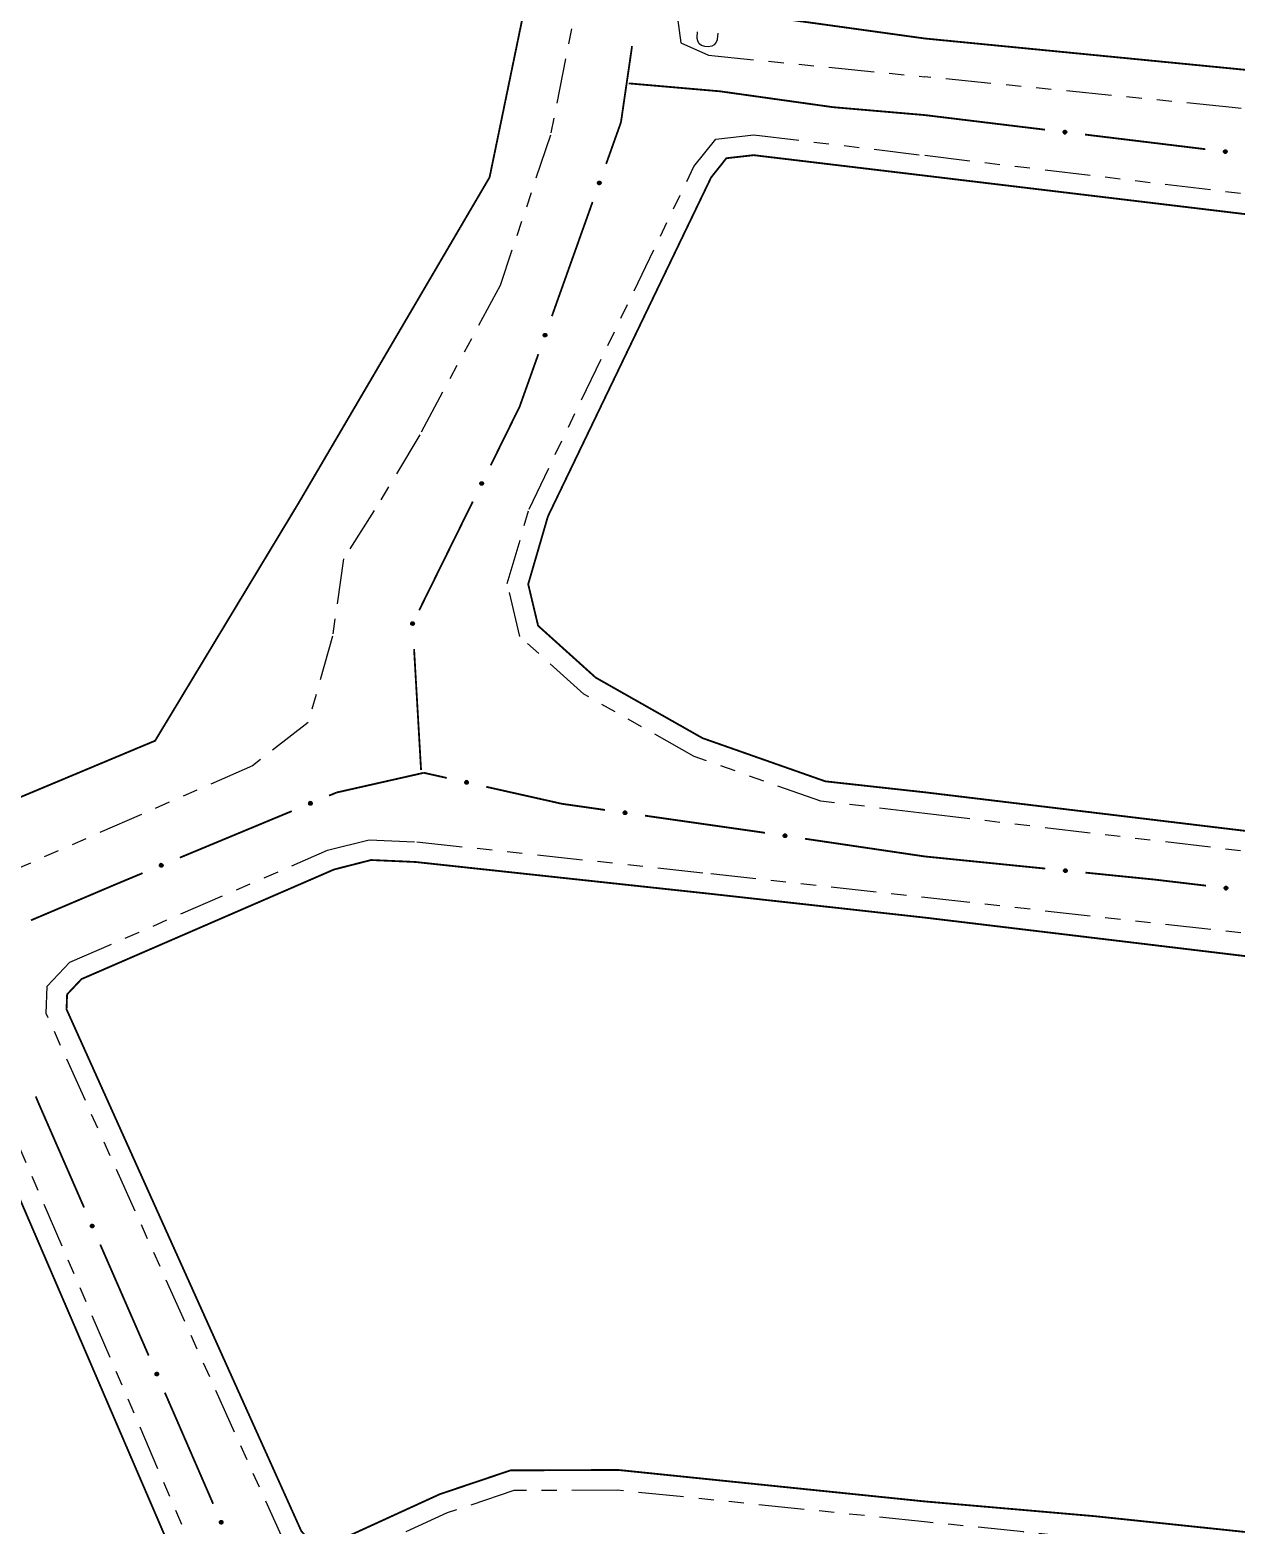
# Model space of a CAD drawing. Extents: x 212200 to 214553, y 4880545 to 4882659.
# Drawn here: x 212664.5 to 212784, y 4881728.4 to 4881876.5 of the extents above; entities that cross this region are included whole.
import ezdxf

# ---------------------------------------------------------------- set-up
doc = ezdxf.new("R2010")
doc.units = 0
doc.header["$LTSCALE"] = 1.5
doc.header["$MEASUREMENT"] = 0
doc.linetypes.add('TRACO_12', pattern=[2.5, 2, -0.5])
doc.linetypes.add('TRACO_25', pattern=[8, 3, -1, 1, -1, 1, -1])
for name, color, linetype in [('RU-QUADRA', 210, 'CONTINUOUS'), ('SV-EIXO-RUA-N-PAV', 6, 'CONTINUOUS'), ('SV-PONTE-BUEIRO', 251, 'CONTINUOUS'), ('SV-RUA-NAO-PAV', 7, 'CONTINUOUS')]:
    doc.layers.add(name, color=color, linetype=linetype)

# ---------------------------------------------------------------- blocks, each defined once
blk = doc.blocks.new('COD120', base_point=(212717.708542, 4881877.64132))
at = {"layer": 'SV-PONTE-BUEIRO'}
blk.add_lwpolyline([(212716.708542, 4881876.24132), (212716.708542, 4881876.824653), (212716.708542, 4881876.912153), (212716.791876, 4881877.145486), (212716.958542, 4881877.407986), (212717.208542, 4881877.55382), (212717.541876, 4881877.64132), (212717.875209, 4881877.64132), (212718.208542, 4881877.55382), (212718.458542, 4881877.407986), (212718.625209, 4881877.145486), (212718.708542, 4881876.912153), (212718.708542, 4881876.824653), (212718.708542, 4881876.24132)], dxfattribs=at)

msp = doc.modelspace()

# ---------------------------------------------------------------- linework, layer by layer
at = {"layer": 'RU-QUADRA', "linetype": 'TRACO_12', "const_width": 0.18, "flags": 128}
for points in [[(212753.140851, 4881976.210021), (212749.184431, 4881957.97202), (212745.128297, 4881938.451875), (212737.523046, 4881904.98877), (212733.466912, 4881885.468625), (212731.692353, 4881878.623899), (212740.565146, 4881877.356357), (212753.148419, 4881875.611093), (212812.19, 4881869.84), (212841.26, 4881867), (212865.04, 4881865.6), (212903, 4881863.36), (212935.89, 4881866.96), (212932.54, 4881887.06), (212928.7, 4881910.23), (212926.11, 4881925.9), (212916.86, 4881977.66), (212910.22, 4882014.85), (212871.92, 4882009.83), (212871.92, 4882013.71), (212851.72, 4882013.2), (212813.6, 4882012.23), (212763.38, 4882011.97), (212761.423743, 4882008.64417)], [(212489.164757, 4881986.135193), (212488.948578, 4881959.321952), (212489.167826, 4881927.808187), (212488.891121, 4881882.507408), (212432.397403, 4881793.455384), (212417.882575, 4881763.02328), (212416.805336, 4881738.65747), (212433.900467, 4881700.932708), (212505.018292, 4881730.37495), (212566.987452, 4881758.776146), (212621.178855, 4881783.091815), (212637.742347, 4881789.662463), (212676.918309, 4881806.061625), (212691.15408, 4881829.640669), (212710.048323, 4881861.859366), (212715.983597, 4881890.598269), (212724.564962, 4881935.044364), (212740.185858, 4882008.603401), (212619.712691, 4882003.6638), (212609.333983, 4882003.4891), (212554.743794, 4882001.734165), (212534.330392, 4882001.149715), (212529.23816, 4882000.391092)], [(212753.148325, 4881862.0283), (212736.20854, 4881864.055708), (212733.505298, 4881863.753761), (212731.992308, 4881861.849954), (212715.827222, 4881828.282213), (212713.872858, 4881821.570142), (212714.856156, 4881817.450855), (212720.561749, 4881812.313806), (212731.147564, 4881806.319195), (212743.311594, 4881802.041575), (212753.15837, 4881800.958259), (212793.59, 4881796.09), (212882, 4881786.23), (212885.27, 4881786.69), (212886.81, 4881787.93), (212887.46, 4881792.26), (212886.99, 4881797.69), (212883.77, 4881806.1), (212880.28, 4881815.21), (212878.95, 4881827.87), (212878.03, 4881839.27), (212876.97, 4881845.4), (212875.15, 4881848.23), (212787.62, 4881857.89)], [(212753.14, 4881730.73), (212722.796981, 4881733.844496), (212712.116992, 4881733.802882), (212705.121891, 4881731.44633), (212694.047904, 4881726.379435), (212692.789685, 4881726.277028), (212691.410657, 4881727.771747), (212668.148777, 4881779.456839), (212668.203514, 4881780.946535), (212669.634256, 4881782.460927), (212694.649016, 4881793.313657), (212698.316783, 4881794.250694), (212702.697204, 4881794.0566), (212731.73068, 4881790.923658), (212753.148274, 4881788.549413), (212814.98, 4881781.12), (212849.36, 4881777.92), (212848.65, 4881770.18), (212915.5, 4881761.34), (212915.5, 4881744.4), (212918.13, 4881718.89), (212918.64, 4881713.93), (212851.68, 4881720.7), (212769.95, 4881729.27)], [(212620.990312, 4881695.957654), (212625.324311, 4881697.790518), (212678.896658, 4881720.046469), (212679.972026, 4881721.194836), (212679.956095, 4881722.520858), (212657.461767, 4881774.757749), (212656.317747, 4881776.445866), (212654.906221, 4881776.397201), (212637.313653, 4881768.669376), (212622.081252, 4881762.098899), (212589.592756, 4881748.79428), (212574.060263, 4881741.801634), (212557.996863, 4881735.200371), (212542.827281, 4881728.144239), (212522.567166, 4881720.069064), (212510.879114, 4881714.272446), (212490.158153, 4881705.510857), (212490.195579, 4881705.885894), (212496.28622, 4881690.800515), (212512.540057, 4881649.843124), (212511.972811, 4881649.93192), (212555.262959, 4881668.080144)]]:
    msp.add_lwpolyline(points, close=True, dxfattribs=at)
at = {"layer": 'SV-EIXO-RUA-N-PAV', "const_width": 0.18}
for points in [[(212723.060393, 4881867.30475), (212724.161486, 4881874.855101)], [(212721.593258, 4881863.188621), (212722.93624, 4881866.956431)], [(212722.93624, 4881866.956431), (212723.060393, 4881867.30475)], [(212753.138023, 4881868.02704), (212765.050363, 4881866.579229)], [(212769.021143, 4881866.096625), (212780.933483, 4881864.648813)], [(212716.221329, 4881848.117377), (212720.250276, 4881859.42081)], [(212713.021461, 4881839.139969), (212714.878347, 4881844.349566)], [(212710.15845, 4881833.338603), (212712.813744, 4881838.719069)], [(212712.813744, 4881838.719069), (212713.021461, 4881839.139969)], [(212703.077664, 4881818.990695), (212708.388253, 4881829.751626)], [(212703.261389, 4881803.167131), (212702.57023, 4881815.14721)], [(212703.540248, 4881802.888272), (212695.081425, 4881800.978214)], [(212703.860484, 4881802.816382), (212703.540248, 4881802.888272)], [(212705.811917, 4881802.378306), (212703.860484, 4881802.816382)], [(212717.204349, 4881799.82082), (212709.714782, 4881801.502152)], [(212694.895612, 4881800.936257), (212694.148086, 4881800.625597)], [(212695.081425, 4881800.978214), (212694.895612, 4881800.936257)], [(212690.454361, 4881799.090542), (212679.373185, 4881794.485378)], [(212717.525124, 4881799.774996), (212717.204349, 4881799.82082)], [(212721.484922, 4881799.20931), (212717.525124, 4881799.774996)], [(212736.724494, 4881797.032228), (212725.44472, 4881798.643625)], [(212737.323689, 4881796.943642), (212736.724494, 4881797.032228)], [(212753.151644, 4881794.603596), (212741.280677, 4881796.358631)], [(212753.151644, 4881794.603596), (212765.091333, 4881793.402004)], [(212675.67946, 4881792.950323), (212673.832597, 4881792.182796)], [(212769.07123, 4881793.001474), (212775.041074, 4881792.400678)], [(212673.423453, 4881792.012762), (212664.625516, 4881788.280304)], [(212673.832597, 4881792.182796), (212673.423453, 4881792.012762)], [(212775.041074, 4881792.400678), (212775.987795, 4881792.305402)], [(212775.987795, 4881792.305402), (212781.001235, 4881791.711476)], [(212665.095672, 4881770.837722), (212665.336536, 4881770.261744)], [(212665.336536, 4881770.261744), (212669.886179, 4881759.835479)], [(212671.485957, 4881756.169321), (212676.28529, 4881745.170849)], [(212677.885068, 4881741.504691), (212678.684957, 4881739.671612)], [(212678.684957, 4881739.671612), (212678.721778, 4881739.58723)], [(212678.721778, 4881739.58723), (212682.666059, 4881730.498236)]]:
    msp.add_lwpolyline(points, dxfattribs=at)
at = {"layer": 'SV-EIXO-RUA-N-PAV', "linetype": 'Continuous', "const_width": 0.18, "flags": 128}
msp.add_lwpolyline([(212723.836762, 4881871.164415), (212732.874336, 4881870.378539), (212744.073068, 4881868.806787), (212753.138023, 4881868.02704)], dxfattribs=at)
at = {"layer": 'SV-EIXO-RUA-N-PAV'}
for points in [[(212766.906403, 4881866.464538), (212766.944475, 4881866.495239), (212766.983474, 4881866.51384), (212767.020467, 4881866.519992), (212767.054573, 4881866.516904), (212767.08911, 4881866.509815), (212767.122354, 4881866.494986), (212767.155605, 4881866.470354), (212767.18667, 4881866.432379), (212767.203099, 4881866.391176), (212767.211071, 4881866.355231), (212767.209899, 4881866.319482), (212767.20245, 4881866.286046), (212767.185905, 4881866.252024), (212767.160614, 4881866.218571), (212767.121672, 4881866.188258), (212767.083313, 4881866.170284), (212767.047376, 4881866.165274), (212767.011443, 4881866.166679), (212766.976271, 4881866.174339), (212766.943722, 4881866.189084), (212766.910086, 4881866.214608), (212766.880676, 4881866.25344), (212766.862313, 4881866.291494), (212766.856799, 4881866.327351), (212766.858979, 4881866.362696), (212766.865668, 4881866.397423), (212766.879183, 4881866.431461), (212766.906403, 4881866.464538)], [(212782.789523, 4881864.534123), (212782.827595, 4881864.564824), (212782.866594, 4881864.583425), (212782.903587, 4881864.589576), (212782.937693, 4881864.586489), (212782.97223, 4881864.5794), (212783.005474, 4881864.564571), (212783.038725, 4881864.539939), (212783.06979, 4881864.501964), (212783.086219, 4881864.460761), (212783.094191, 4881864.424816), (212783.093019, 4881864.389066), (212783.08557, 4881864.355631), (212783.069025, 4881864.321609), (212783.043734, 4881864.288156), (212783.004792, 4881864.257843), (212782.966433, 4881864.239869), (212782.930496, 4881864.234858), (212782.894563, 4881864.236264), (212782.85939, 4881864.243924), (212782.826842, 4881864.258668), (212782.793206, 4881864.284193), (212782.763796, 4881864.323025), (212782.745433, 4881864.361079), (212782.739919, 4881864.396936), (212782.742099, 4881864.432281), (212782.748788, 4881864.467008), (212782.762303, 4881864.501046), (212782.789523, 4881864.534123)], [(212720.769836, 4881861.206334), (212720.748247, 4881861.25022), (212720.738667, 4881861.292352), (212720.740791, 4881861.329792), (212720.751294, 4881861.362388), (212720.765796, 4881861.394524), (212720.787564, 4881861.423699), (212720.818898, 4881861.450728), (212720.862769, 4881861.472693), (212720.906575, 4881861.479671), (212720.943392, 4881861.479553), (212720.978012, 4881861.470557), (212721.008995, 4881861.455947), (212721.038552, 4881861.432332), (212721.065633, 4881861.400311), (212721.086653, 4881861.355662), (212721.095762, 4881861.314292), (212721.092757, 4881861.278132), (212721.083493, 4881861.243386), (212721.068295, 4881861.210754), (212721.046761, 4881861.182239), (212721.014472, 4881861.155031), (212720.970128, 4881861.134868), (212720.928971, 4881861.125312), (212720.892778, 4881861.127808), (212720.858775, 4881861.137699), (212720.826365, 4881861.151852), (212720.796127, 4881861.172514), (212720.769836, 4881861.206334)], [(212715.397908, 4881846.13509), (212715.376319, 4881846.178976), (212715.366738, 4881846.221108), (212715.368862, 4881846.258549), (212715.379366, 4881846.291144), (212715.393867, 4881846.323281), (212715.415636, 4881846.352455), (212715.44697, 4881846.379484), (212715.490841, 4881846.40145), (212715.534647, 4881846.408427), (212715.571464, 4881846.408309), (212715.606083, 4881846.399314), (212715.637066, 4881846.384703), (212715.666624, 4881846.361089), (212715.693705, 4881846.329067), (212715.714724, 4881846.284419), (212715.723833, 4881846.243049), (212715.720828, 4881846.206889), (212715.711564, 4881846.172142), (212715.696366, 4881846.139511), (212715.674833, 4881846.110995), (212715.642543, 4881846.083787), (212715.5982, 4881846.063625), (212715.557042, 4881846.054068), (212715.520849, 4881846.056565), (212715.486846, 4881846.066455), (212715.454437, 4881846.080608), (212715.424199, 4881846.10127), (212715.397908, 4881846.13509)], [(212709.111052, 4881831.464986), (212709.094689, 4881831.511076), (212709.090051, 4881831.554034), (212709.096496, 4881831.590977), (212709.110703, 4881831.622137), (212709.128827, 4881831.652379), (212709.153828, 4881831.678837), (212709.18808, 4881831.702056), (212709.2342, 4881831.718794), (212709.278518, 4881831.720653), (212709.315075, 4881831.716273), (212709.34842, 4881831.703329), (212709.377503, 4881831.68523), (212709.404127, 4881831.658352), (212709.427319, 4881831.623411), (212709.443027, 4881831.576628), (212709.447285, 4881831.534482), (212709.440113, 4881831.498913), (212709.426889, 4881831.465473), (212709.408015, 4881831.43482), (212709.383324, 4881831.40899), (212709.348102, 4881831.385703), (212709.301722, 4881831.370811), (212709.259735, 4881831.366084), (212709.224075, 4881831.372754), (212709.191445, 4881831.386515), (212709.160893, 4881831.404325), (212709.13325, 4881831.428349), (212709.111052, 4881831.464986)], [(212702.262511, 4881817.587681), (212702.246149, 4881817.633771), (212702.241511, 4881817.67673), (212702.247956, 4881817.713672), (212702.262163, 4881817.744832), (212702.280287, 4881817.775074), (212702.305288, 4881817.801532), (212702.33954, 4881817.824751), (212702.38566, 4881817.841489), (212702.429978, 4881817.843348), (212702.466535, 4881817.838968), (212702.49988, 4881817.826024), (212702.528963, 4881817.807925), (212702.555587, 4881817.781047), (212702.578778, 4881817.746106), (212702.594487, 4881817.699323), (212702.598745, 4881817.657177), (212702.591573, 4881817.621608), (212702.578349, 4881817.588168), (212702.559475, 4881817.557516), (212702.534784, 4881817.531685), (212702.499562, 4881817.508398), (212702.453182, 4881817.493506), (212702.411195, 4881817.488779), (212702.375535, 4881817.495449), (212702.342905, 4881817.50921), (212702.312353, 4881817.527021), (212702.28471, 4881817.551044), (212702.262511, 4881817.587681)], [(212707.879429, 4881801.80135), (212707.838485, 4881801.774599), (212707.797826, 4881801.759979), (212707.760404, 4881801.757547), (212707.726775, 4881801.76402), (212707.693117, 4881801.774518), (212707.661518, 4881801.792588), (212707.630889, 4881801.820413), (212707.603765, 4881801.861296), (212707.591527, 4881801.903932), (212707.58718, 4881801.940493), (212707.591911, 4881801.975947), (212707.602656, 4881802.008474), (212707.622512, 4881802.040676), (212707.651012, 4881802.071441), (212707.692783, 4881802.097719), (212707.732743, 4881802.111778), (212707.769, 4881802.11318), (212707.804614, 4881802.108199), (212707.838848, 4881802.09707), (212707.869764, 4881802.079153), (212707.900687, 4881802.050401), (212707.926078, 4881802.00883), (212707.940555, 4881801.969135), (212707.942466, 4881801.932907), (212707.936772, 4881801.897956), (212707.926654, 4881801.864069), (212707.909811, 4881801.831548), (212707.879429, 4881801.80135)], [(212692.476148, 4881799.811557), (212692.458126, 4881799.76609), (212692.433341, 4881799.730698), (212692.404172, 4881799.70713), (212692.372966, 4881799.693024), (212692.339415, 4881799.682189), (212692.303179, 4881799.678727), (212692.26211, 4881799.683794), (212692.216373, 4881799.701552), (212692.181786, 4881799.729326), (212692.15715, 4881799.756686), (212692.140568, 4881799.788379), (212692.130588, 4881799.821148), (212692.128237, 4881799.858907), (212692.133779, 4881799.900477), (212692.152748, 4881799.946035), (212692.177285, 4881799.980565), (212692.206097, 4881800.002621), (212692.238064, 4881800.01909), (212692.27245, 4881800.029741), (212692.30804, 4881800.032934), (212692.349884, 4881800.027279), (212692.394601, 4881800.007961), (212692.42932, 4881799.983881), (212692.451775, 4881799.955387), (212692.46728, 4881799.923549), (212692.478557, 4881799.89003), (212692.483553, 4881799.85375), (212692.476148, 4881799.811557)], [(212723.59149, 4881798.797174), (212723.552783, 4881798.767278), (212723.513402, 4881798.749498), (212723.476289, 4881798.744123), (212723.442255, 4881798.747924), (212723.407874, 4881798.755735), (212723.374948, 4881798.771257), (212723.34222, 4881798.79658), (212723.311958, 4881798.835198), (212723.296396, 4881798.876736), (212723.289179, 4881798.91284), (212723.291099, 4881798.948557), (212723.299247, 4881798.981829), (212723.316502, 4881799.015498), (212723.342488, 4881799.048413), (212723.382056, 4881799.077904), (212723.420783, 4881799.09507), (212723.456817, 4881799.099326), (212723.492713, 4881799.097168), (212723.527717, 4881799.088774), (212723.55995, 4881799.07335), (212723.593044, 4881799.047126), (212723.621634, 4881799.007687), (212723.639195, 4881798.969257), (212723.643957, 4881798.933292), (212723.641037, 4881798.898), (212723.633622, 4881798.863421), (212723.619396, 4881798.829674), (212723.59149, 4881798.797174)], [(212739.428219, 4881796.521226), (212739.389366, 4881796.491519), (212739.3499, 4881796.473932), (212739.312761, 4881796.468738), (212739.278745, 4881796.472705), (212739.244403, 4881796.480684), (212739.211553, 4881796.496367), (212739.17895, 4881796.521849), (212739.148876, 4881796.560614), (212739.133517, 4881796.602228), (212739.126477, 4881796.638366), (212739.128571, 4881796.674074), (212739.136881, 4881796.707306), (212739.1543, 4881796.74089), (212739.180447, 4881796.773678), (212739.220158, 4881796.802975), (212739.258969, 4881796.819952), (212739.295023, 4881796.824032), (212739.330908, 4881796.821699), (212739.365871, 4881796.813134), (212739.398028, 4881796.797553), (212739.430994, 4881796.771168), (212739.45939, 4881796.731589), (212739.476764, 4881796.693074), (212739.48135, 4881796.657086), (212739.478258, 4881796.621809), (212739.470674, 4881796.587267), (212739.456284, 4881796.55359), (212739.428219, 4881796.521226)], [(212677.701246, 4881793.671338), (212677.683225, 4881793.625871), (212677.658439, 4881793.590479), (212677.629271, 4881793.566911), (212677.598065, 4881793.552805), (212677.564514, 4881793.54197), (212677.528278, 4881793.538508), (212677.487208, 4881793.543576), (212677.441472, 4881793.561333), (212677.406885, 4881793.589107), (212677.382249, 4881793.616467), (212677.365666, 4881793.64816), (212677.355687, 4881793.680929), (212677.353336, 4881793.718688), (212677.358877, 4881793.760258), (212677.377846, 4881793.805816), (212677.402384, 4881793.840346), (212677.431195, 4881793.862402), (212677.463163, 4881793.878871), (212677.497548, 4881793.889522), (212677.533138, 4881793.892715), (212677.574982, 4881793.88706), (212677.6197, 4881793.867742), (212677.654419, 4881793.843662), (212677.676874, 4881793.815168), (212677.692379, 4881793.78333), (212677.703656, 4881793.749811), (212677.708651, 4881793.713531), (212677.701246, 4881793.671338)], [(212766.949346, 4881793.325654), (212766.986776, 4881793.357134), (212767.025383, 4881793.376535), (212767.062241, 4881793.38345), (212767.096404, 4881793.381067), (212767.13108, 4881793.374693), (212767.164622, 4881793.360553), (212767.198375, 4881793.336613), (212767.230217, 4881793.299287), (212767.247493, 4881793.258431), (212767.256205, 4881793.222659), (212767.255772, 4881793.186893), (212767.249015, 4881793.153311), (212767.233175, 4881793.118954), (212767.20858, 4881793.084986), (212767.170272, 4881793.053876), (212767.132293, 4881793.035114), (212767.096467, 4881793.029363), (212767.060513, 4881793.030026), (212767.025189, 4881793.036958), (212766.992343, 4881793.051028), (212766.958187, 4881793.075853), (212766.927982, 4881793.114069), (212766.908837, 4881793.151736), (212766.902584, 4881793.187471), (212766.904035, 4881793.222854), (212766.910005, 4881793.257711), (212766.922815, 4881793.292021), (212766.949346, 4881793.325654)], [(212782.857614, 4881791.602406), (212782.895593, 4881791.633222), (212782.934535, 4881791.651941), (212782.971509, 4881791.658205), (212783.005625, 4881791.65522), (212783.040183, 4881791.648236), (212783.073472, 4881791.633508), (212783.106797, 4881791.608977), (212783.137977, 4881791.571096), (212783.154531, 4881791.529943), (212783.162611, 4881791.494023), (212783.161547, 4881791.458269), (212783.1542, 4881791.424811), (212783.137758, 4881791.390739), (212783.112568, 4881791.35721), (212783.073718, 4881791.326779), (212783.035414, 4881791.30869), (212782.999493, 4881791.30357), (212782.963556, 4881791.304867), (212782.92836, 4881791.31242), (212782.895766, 4881791.327066), (212782.862053, 4881791.352489), (212782.832526, 4881791.391231), (212782.814048, 4881791.429229), (212782.808425, 4881791.465069), (212782.810499, 4881791.500421), (212782.817082, 4881791.535168), (212782.830494, 4881791.569247), (212782.857614, 4881791.602406)], [(212670.729497, 4881758.178115), (212670.775274, 4881758.160896), (212670.811096, 4881758.136737), (212670.835174, 4881758.107987), (212670.849826, 4881758.077034), (212670.86125, 4881758.043679), (212670.865348, 4881758.007509), (212670.861004, 4881757.966357), (212670.844053, 4881757.920315), (212670.816892, 4881757.885245), (212670.789969, 4881757.860132), (212670.758573, 4881757.842994), (212670.725984, 4881757.83244), (212670.688272, 4881757.829426), (212670.646612, 4881757.834235), (212670.600727, 4881757.8524), (212670.565771, 4881757.876326), (212670.543212, 4881757.904746), (212670.526183, 4881757.936419), (212670.514929, 4881757.970611), (212670.511111, 4881758.006139), (212670.516029, 4881758.048076), (212670.534557, 4881758.093127), (212670.558023, 4881758.128264), (212670.586118, 4881758.151216), (212670.617678, 4881758.167279), (212670.650993, 4881758.179144), (212670.687181, 4881758.184777), (212670.729497, 4881758.178115)], [(212677.128608, 4881743.513485), (212677.174385, 4881743.496266), (212677.210207, 4881743.472107), (212677.234285, 4881743.443357), (212677.248938, 4881743.412404), (212677.260361, 4881743.379049), (212677.264459, 4881743.342879), (212677.260115, 4881743.301727), (212677.243165, 4881743.255685), (212677.216004, 4881743.220615), (212677.189081, 4881743.195502), (212677.157684, 4881743.178364), (212677.125096, 4881743.16781), (212677.087384, 4881743.164796), (212677.045723, 4881743.169605), (212676.999839, 4881743.18777), (212676.964882, 4881743.211696), (212676.942323, 4881743.240116), (212676.925294, 4881743.271789), (212676.91404, 4881743.305981), (212676.910222, 4881743.341509), (212676.91514, 4881743.383446), (212676.933669, 4881743.428497), (212676.957134, 4881743.463634), (212676.985229, 4881743.486586), (212677.016789, 4881743.502649), (212677.050105, 4881743.514514), (212677.086292, 4881743.520147), (212677.128608, 4881743.513485)], [(212683.506028, 4881728.839173), (212683.551771, 4881728.821862), (212683.587544, 4881728.79763), (212683.611564, 4881728.768832), (212683.626154, 4881728.737849), (212683.63751, 4881728.704471), (212683.641535, 4881728.668293), (212683.637108, 4881728.62715), (212683.620064, 4881728.581143), (212683.592833, 4881728.546128), (212683.565859, 4881728.521069), (212683.534428, 4881728.503995), (212683.501818, 4881728.493506), (212683.4641, 4881728.490568), (212683.422449, 4881728.495462), (212683.376602, 4881728.513719), (212683.341693, 4881728.537716), (212683.319192, 4881728.566181), (212683.302227, 4881728.597888), (212683.291042, 4881728.632103), (212683.287296, 4881728.667639), (212683.292298, 4881728.709566), (212683.310918, 4881728.754579), (212683.334454, 4881728.789669), (212683.362596, 4881728.812564), (212683.394188, 4881728.828563), (212683.427527, 4881728.840361), (212683.463726, 4881728.845921), (212683.506028, 4881728.839173)]]:
    msp.add_lwpolyline(points, close=True, dxfattribs=at)
for points in [[(212766.856799, 4881866.327351), (212767.209899, 4881866.319482)], [(212766.858979, 4881866.362696), (212767.211071, 4881866.355231)], [(212766.860416, 4881866.344282), (212767.208424, 4881866.334975)], [(212766.862313, 4881866.291494), (212767.20245, 4881866.286046)], [(212766.862908, 4881866.30824), (212767.203118, 4881866.30263)], [(212766.865668, 4881866.397423), (212767.203099, 4881866.391176)], [(212766.866216, 4881866.38069), (212767.202362, 4881866.375574)], [(212766.873528, 4881866.271211), (212767.189356, 4881866.268564)], [(212766.877104, 4881866.413731), (212767.190388, 4881866.412768)], [(212766.879183, 4881866.431461), (212767.18667, 4881866.432379)], [(212766.880676, 4881866.25344), (212767.185905, 4881866.252024)], [(212766.893411, 4881866.446113), (212767.167412, 4881866.449924)], [(212766.899377, 4881866.23508), (212767.170175, 4881866.235157)], [(212766.906403, 4881866.464538), (212767.155605, 4881866.470354)], [(212766.910086, 4881866.214608), (212767.160614, 4881866.218571)], [(212766.927821, 4881866.480419), (212767.131587, 4881866.483144)], [(212766.932657, 4881866.203544), (212767.133386, 4881866.203889)], [(212766.943722, 4881866.189084), (212767.121672, 4881866.188258)], [(212766.944475, 4881866.495239), (212767.122354, 4881866.494986)], [(212766.964381, 4881866.181819), (212767.096065, 4881866.17956)], [(212766.966661, 4881866.505938), (212767.096825, 4881866.50249)], [(212766.976271, 4881866.174339), (212767.083313, 4881866.170284)], [(212766.983474, 4881866.51384), (212767.08911, 4881866.509815)], [(212782.739919, 4881864.396936), (212783.093019, 4881864.389066)], [(212782.742099, 4881864.432281), (212783.094191, 4881864.424816)], [(212782.743536, 4881864.413867), (212783.091544, 4881864.40456)], [(212782.745433, 4881864.361079), (212783.08557, 4881864.355631)], [(212782.746028, 4881864.377825), (212783.086238, 4881864.372215)], [(212782.748788, 4881864.467008), (212783.086219, 4881864.460761)], [(212782.749335, 4881864.450275), (212783.085482, 4881864.445159)], [(212782.756648, 4881864.340796), (212783.072476, 4881864.338149)], [(212782.760224, 4881864.483316), (212783.073507, 4881864.482353)], [(212782.762303, 4881864.501046), (212783.06979, 4881864.501964)], [(212782.763796, 4881864.323025), (212783.069025, 4881864.321609)], [(212782.776531, 4881864.515698), (212783.050532, 4881864.519509)], [(212782.782497, 4881864.304664), (212783.053295, 4881864.304741)], [(212782.789523, 4881864.534123), (212783.038725, 4881864.539939)], [(212782.793206, 4881864.284193), (212783.043734, 4881864.288156)], [(212782.810941, 4881864.550003), (212783.014707, 4881864.552729)], [(212782.815777, 4881864.273128), (212783.016506, 4881864.273474)], [(212782.826842, 4881864.258668), (212783.004792, 4881864.257843)], [(212782.827595, 4881864.564824), (212783.005474, 4881864.564571)], [(212782.847501, 4881864.251403), (212782.979185, 4881864.249144)], [(212782.849781, 4881864.575523), (212782.979945, 4881864.572074)], [(212782.85939, 4881864.243924), (212782.966433, 4881864.239869)], [(212782.866594, 4881864.583425), (212782.97223, 4881864.5794)], [(212720.738667, 4881861.292352), (212720.765796, 4881861.394524)], [(212720.742682, 4881861.274214), (212720.774637, 4881861.400442)], [(212720.748247, 4881861.25022), (212720.787564, 4881861.423699)], [(212720.759048, 4881861.230717), (212720.801145, 4881861.430106)], [(212720.769836, 4881861.206334), (212720.818898, 4881861.450728)], [(212720.784958, 4881861.189612), (212720.841423, 4881861.457759)], [(212720.796127, 4881861.172514), (212720.862769, 4881861.472693)], [(212720.812967, 4881861.166591), (212720.882718, 4881861.472012)], [(212720.826365, 4881861.151852), (212720.906575, 4881861.479671)], [(212720.84281, 4881861.148711), (212720.921634, 4881861.475525)], [(212720.858775, 4881861.137699), (212720.943392, 4881861.479553)], [(212720.877055, 4881861.135056), (212720.962573, 4881861.472521)], [(212720.892778, 4881861.127808), (212720.978012, 4881861.470557)], [(212720.912764, 4881861.129571), (212720.992963, 4881861.460241)], [(212720.928971, 4881861.125312), (212721.008995, 4881861.455947)], [(212720.951222, 4881861.131798), (212721.023174, 4881861.439332)], [(212720.970128, 4881861.134868), (212721.038552, 4881861.432332)], [(212720.992148, 4881861.14908), (212721.051553, 4881861.413282)], [(212721.014472, 4881861.155031), (212721.065633, 4881861.400311)], [(212721.030224, 4881861.174621), (212721.073976, 4881861.370523)], [(212721.046761, 4881861.182239), (212721.086653, 4881861.355662)], [(212721.058386, 4881861.200798), (212721.089514, 4881861.32877)], [(212721.068295, 4881861.210754), (212721.095762, 4881861.314292)], [(212715.366738, 4881846.221108), (212715.393867, 4881846.323281)], [(212715.370754, 4881846.20297), (212715.402709, 4881846.329198)], [(212715.376319, 4881846.178976), (212715.415636, 4881846.352455)], [(212715.387119, 4881846.159473), (212715.429217, 4881846.358862)], [(212715.397908, 4881846.13509), (212715.44697, 4881846.379484)], [(212715.413029, 4881846.118368), (212715.469494, 4881846.386516)], [(212715.424199, 4881846.10127), (212715.490841, 4881846.40145)], [(212715.441039, 4881846.095347), (212715.51079, 4881846.400769)], [(212715.454437, 4881846.080608), (212715.534647, 4881846.408427)], [(212715.470881, 4881846.077467), (212715.549705, 4881846.404281)], [(212715.486846, 4881846.066455), (212715.571464, 4881846.408309)], [(212715.505127, 4881846.063812), (212715.590645, 4881846.401278)], [(212715.520849, 4881846.056565), (212715.606083, 4881846.399314)], [(212715.540836, 4881846.058327), (212715.621034, 4881846.388997)], [(212715.557042, 4881846.054068), (212715.637066, 4881846.384703)], [(212715.579293, 4881846.060555), (212715.651245, 4881846.368089)], [(212715.5982, 4881846.063625), (212715.666624, 4881846.361089)], [(212715.62022, 4881846.077836), (212715.679624, 4881846.342039)], [(212715.642543, 4881846.083787), (212715.693705, 4881846.329067)], [(212715.658296, 4881846.103377), (212715.702047, 4881846.29928)], [(212715.674833, 4881846.110995), (212715.714724, 4881846.284419)], [(212715.686458, 4881846.129554), (212715.717585, 4881846.257526)], [(212715.696366, 4881846.139511), (212715.723833, 4881846.243049)], [(212709.090051, 4881831.554034), (212709.128827, 4881831.652379)], [(212709.09194, 4881831.535553), (212709.138295, 4881831.657233)], [(212709.094689, 4881831.511076), (212709.153828, 4881831.678837)], [(212709.103159, 4881831.490454), (212709.168059, 4881831.683628)], [(212709.111052, 4881831.464986), (212709.18808, 4881831.702056)], [(212709.124135, 4881831.446626), (212709.211267, 4881831.706432)], [(212709.13325, 4881831.428349), (212709.2342, 4881831.718794)], [(212709.149291, 4881831.420516), (212709.253935, 4881831.715808)], [(212709.160893, 4881831.404325), (212709.278518, 4881831.720653)], [(212709.176863, 4881831.399302), (212709.292996, 4881831.714791)], [(212709.191445, 4881831.386515), (212709.315075, 4881831.716273)], [(212709.209297, 4881831.381774), (212709.333312, 4881831.707068)], [(212709.224075, 4881831.372754), (212709.34842, 4881831.703329)], [(212709.24413, 4881831.372191), (212709.362075, 4881831.691351)], [(212709.259735, 4881831.366084), (212709.377503, 4881831.68523)], [(212709.282587, 4881831.36995), (212709.389663, 4881831.667085)], [(212709.301722, 4881831.370811), (212709.404127, 4881831.658352)], [(212709.325239, 4881831.382377), (212709.414834, 4881831.637925)], [(212709.348102, 4881831.385703), (212709.427319, 4881831.623411)], [(212709.366016, 4881831.403338), (212709.432156, 4881831.592857)], [(212709.383324, 4881831.40899), (212709.443027, 4881831.576628)], [(212709.39702, 4881831.426078), (212709.442755, 4881831.549585)], [(212709.408015, 4881831.43482), (212709.447285, 4881831.534482)], [(212702.254619, 4881817.613149), (212702.319519, 4881817.806323)], [(212702.262511, 4881817.587681), (212702.33954, 4881817.824751)], [(212702.275595, 4881817.569321), (212702.362727, 4881817.829127)], [(212702.28471, 4881817.551044), (212702.38566, 4881817.841489)], [(212702.300751, 4881817.543212), (212702.405395, 4881817.838503)], [(212702.312353, 4881817.527021), (212702.429978, 4881817.843348)], [(212702.328323, 4881817.521997), (212702.444456, 4881817.837486)], [(212702.342905, 4881817.50921), (212702.466535, 4881817.838968)], [(212702.360757, 4881817.504469), (212702.484772, 4881817.829763)], [(212702.375535, 4881817.495449), (212702.49988, 4881817.826024)], [(212702.39559, 4881817.494886), (212702.513535, 4881817.814046)], [(212702.411195, 4881817.488779), (212702.528963, 4881817.807925)], [(212702.241511, 4881817.67673), (212702.280287, 4881817.775074)], [(212702.2434, 4881817.658248), (212702.289755, 4881817.779928)], [(212702.246149, 4881817.633771), (212702.305288, 4881817.801532)], [(212702.434047, 4881817.492646), (212702.541123, 4881817.78978)], [(212702.453182, 4881817.493506), (212702.555587, 4881817.781047)], [(212702.476699, 4881817.505072), (212702.566294, 4881817.76062)], [(212702.499562, 4881817.508398), (212702.578778, 4881817.746106)], [(212702.517476, 4881817.526033), (212702.583616, 4881817.715552)], [(212702.534784, 4881817.531685), (212702.594487, 4881817.699323)], [(212702.54848, 4881817.548773), (212702.594215, 4881817.67228)], [(212702.559475, 4881817.557516), (212702.598745, 4881817.657177)], [(212707.936772, 4881801.897956), (212707.58718, 4881801.940493)], [(212707.926654, 4881801.864069), (212707.591527, 4881801.903932)], [(212707.937179, 4881801.916421), (212707.591833, 4881801.960384)], [(212707.942466, 4881801.932907), (212707.591911, 4881801.975947)], [(212707.927777, 4881801.880773), (212707.593817, 4881801.919383)], [(212707.938293, 4881801.952532), (212707.600338, 4881801.992039)], [(212707.913648, 4881801.848983), (212707.602022, 4881801.88118)], [(212707.940555, 4881801.969135), (212707.602656, 4881802.008474)], [(212707.909811, 4881801.831548), (212707.603765, 4881801.861296)], [(212707.931418, 4881801.990436), (212707.617428, 4881802.024563)], [(212707.894194, 4881801.818388), (212707.621178, 4881801.841918)], [(212707.926078, 4881802.00883), (212707.622512, 4881802.040676)], [(212707.879429, 4881801.80135), (212707.630889, 4881801.820413)], [(212707.909301, 4881802.028964), (212707.639845, 4881802.055891)], [(212707.900687, 4881802.050401), (212707.651012, 4881802.071441)], [(212707.856535, 4881801.787684), (212707.653512, 4881801.805291)], [(212707.838485, 4881801.774599), (212707.661518, 4881801.792588)], [(212707.879331, 4881802.063662), (212707.679569, 4881802.083334)], [(212707.815343, 4881801.766165), (212707.686171, 4881801.782576)], [(212707.869764, 4881802.079153), (212707.692783, 4881802.097719)], [(212707.797826, 4881801.759979), (212707.693117, 4881801.774518)], [(212707.849932, 4881802.088442), (212707.71913, 4881802.103821)], [(212707.838848, 4881802.09707), (212707.732743, 4881802.111778)], [(212692.394601, 4881800.007961), (212692.128237, 4881799.858907)], [(212692.42932, 4881799.983881), (212692.130588, 4881799.821148)], [(212692.409572, 4881799.996013), (212692.133377, 4881799.842812)], [(212692.369284, 4881800.014734), (212692.133623, 4881799.881333)], [(212692.349884, 4881800.027279), (212692.133779, 4881799.900477)], [(212692.437048, 4881799.969012), (212692.138172, 4881799.806385)], [(212692.451775, 4881799.955387), (212692.140568, 4881799.788379)], [(212692.456963, 4881799.938869), (212692.14948, 4881799.77562)], [(212692.324789, 4881800.025796), (212692.150249, 4881799.926662)], [(212692.30804, 4881800.032934), (212692.152748, 4881799.946035)], [(212692.46728, 4881799.923549), (212692.15715, 4881799.756686)], [(212692.286481, 4881800.029085), (212692.170753, 4881799.966214)], [(212692.469842, 4881799.904325), (212692.174746, 4881799.743268)], [(212692.27245, 4881800.029741), (212692.177285, 4881799.980565)], [(212692.478557, 4881799.89003), (212692.181786, 4881799.729326)], [(212692.476633, 4881799.870205), (212692.203482, 4881799.716791)], [(212692.483553, 4881799.85375), (212692.216373, 4881799.701552)], [(212692.478384, 4881799.833991), (212692.241774, 4881799.695763)], [(212692.476148, 4881799.811557), (212692.26211, 4881799.683794)], [(212692.465325, 4881799.78719), (212692.289312, 4881799.684488)], [(212692.458126, 4881799.76609), (212692.303179, 4881799.678727)], [(212692.444084, 4881799.745854), (212692.329093, 4881799.684766)], [(212692.433341, 4881799.730698), (212692.339415, 4881799.682189)], [(212723.641037, 4881798.898), (212723.289179, 4881798.91284)], [(212723.643957, 4881798.933292), (212723.291099, 4881798.948557)], [(212723.639986, 4881798.916441), (212723.292249, 4881798.933036)], [(212723.633622, 4881798.863421), (212723.296396, 4881798.876736)], [(212723.633425, 4881798.880162), (212723.29746, 4881798.892319)], [(212723.638249, 4881798.952527), (212723.298232, 4881798.965263)], [(212723.639195, 4881798.969257), (212723.299247, 4881798.981829)], [(212723.621847, 4881798.847357), (212723.308652, 4881798.854883)], [(212723.619396, 4881798.829674), (212723.311958, 4881798.835198)], [(212723.628408, 4881798.98977), (212723.312705, 4881798.999033)], [(212723.621634, 4881799.007687), (212723.316502, 4881799.015498)], [(212723.604865, 4881798.815323), (212723.330844, 4881798.817253)], [(212723.603321, 4881799.026435), (212723.332581, 4881799.032031)], [(212723.59149, 4881798.797174), (212723.34222, 4881798.79658)], [(212723.593044, 4881799.047126), (212723.342488, 4881799.048413)], [(212723.569744, 4881798.781746), (212723.365965, 4881798.78329)], [(212723.570709, 4881799.058662), (212723.370017, 4881799.062521)], [(212723.552783, 4881798.767278), (212723.374948, 4881798.771257)], [(212723.55995, 4881799.07335), (212723.382056, 4881799.077904)], [(212723.530378, 4881798.757045), (212723.400314, 4881798.763221)], [(212723.539447, 4881799.081046), (212723.40784, 4881799.086064)], [(212723.513402, 4881798.749498), (212723.407874, 4881798.755735)], [(212723.527717, 4881799.088774), (212723.420783, 4881799.09507)], [(212739.478258, 4881796.621809), (212739.126477, 4881796.638366)], [(212739.48135, 4881796.657086), (212739.128571, 4881796.674074)], [(212739.477297, 4881796.640255), (212739.129646, 4881796.658548)], [(212739.470674, 4881796.587267), (212739.133517, 4881796.602228)], [(212739.470559, 4881796.604008), (212739.134657, 4881796.617806)], [(212739.475737, 4881796.676349), (212739.135785, 4881796.690745)], [(212739.476764, 4881796.693074), (212739.136881, 4881796.707306)], [(212739.458821, 4881796.57126), (212739.145667, 4881796.580315)], [(212739.456284, 4881796.55359), (212739.148876, 4881796.560614)], [(212739.466077, 4881796.71364), (212739.150423, 4881796.724444)], [(212739.45939, 4881796.731589), (212739.1543, 4881796.74089)], [(212739.441683, 4881796.53931), (212739.167674, 4881796.542577)], [(212739.44117, 4881796.750427), (212739.17046, 4881796.757345)], [(212739.428219, 4881796.521226), (212739.17895, 4881796.521849)], [(212739.430994, 4881796.771168), (212739.180447, 4881796.773678)], [(212739.406398, 4881796.505904), (212739.202629, 4881796.508443)], [(212739.408715, 4881796.782812), (212739.208045, 4881796.787651)], [(212739.389366, 4881796.491519), (212739.211553, 4881796.496367)], [(212739.398028, 4881796.797553), (212739.220158, 4881796.802975)], [(212739.366912, 4881796.481396), (212739.23688, 4881796.488206)], [(212739.3499, 4881796.473932), (212739.244403, 4881796.480684)], [(212739.377563, 4881796.805349), (212739.245982, 4881796.811009)], [(212739.365871, 4881796.813134), (212739.258969, 4881796.819952)], [(212677.6197, 4881793.867742), (212677.353336, 4881793.718688)], [(212677.654419, 4881793.843662), (212677.355687, 4881793.680929)], [(212677.634671, 4881793.855794), (212677.358476, 4881793.702593)], [(212677.594382, 4881793.874515), (212677.358722, 4881793.741114)], [(212677.574982, 4881793.88706), (212677.358877, 4881793.760258)], [(212677.662146, 4881793.828793), (212677.363271, 4881793.666166)], [(212677.676874, 4881793.815168), (212677.365666, 4881793.64816)], [(212677.682062, 4881793.79865), (212677.374578, 4881793.635401)], [(212677.549888, 4881793.885577), (212677.375348, 4881793.786443)], [(212677.533138, 4881793.892715), (212677.377846, 4881793.805816)], [(212677.692379, 4881793.78333), (212677.382249, 4881793.616467)], [(212677.511579, 4881793.888866), (212677.395852, 4881793.825995)], [(212677.69494, 4881793.764106), (212677.399845, 4881793.603049)], [(212677.497548, 4881793.889522), (212677.402384, 4881793.840346)], [(212677.703656, 4881793.749811), (212677.406885, 4881793.589107)], [(212677.701731, 4881793.729986), (212677.42858, 4881793.576572)], [(212677.708651, 4881793.713531), (212677.441472, 4881793.561333)], [(212677.703482, 4881793.693772), (212677.466872, 4881793.555544)], [(212677.701246, 4881793.671338), (212677.487208, 4881793.543576)], [(212677.690424, 4881793.646971), (212677.51441, 4881793.544269)], [(212677.683225, 4881793.625871), (212677.528278, 4881793.538508)], [(212677.669183, 4881793.605635), (212677.554192, 4881793.544547)], [(212677.658439, 4881793.590479), (212677.564514, 4881793.54197)], [(212766.902584, 4881793.187471), (212767.255772, 4881793.186893)], [(212766.904035, 4881793.222854), (212767.256205, 4881793.222659)], [(212766.905851, 4881793.204473), (212767.253977, 4881793.202352)], [(212766.908837, 4881793.151736), (212767.249015, 4881793.153311)], [(212766.909087, 4881793.168491), (212767.24934, 4881793.169905)], [(212766.910005, 4881793.257711), (212767.247493, 4881793.258431)], [(212766.910898, 4881793.240994), (212767.247078, 4881793.242818)], [(212766.920469, 4881793.131689), (212767.236284, 4881793.135562)], [(212766.921102, 4881793.274252), (212767.234339, 4881793.279757)], [(212766.922815, 4881793.292021), (212767.230217, 4881793.299287)], [(212766.927982, 4881793.114069), (212767.233175, 4881793.118954)], [(212766.936737, 4881793.306964), (212767.210601, 4881793.316431)], [(212766.947058, 4881793.096099), (212767.217797, 4881793.101766)], [(212766.949346, 4881793.325654), (212767.198375, 4881793.336613)], [(212766.958187, 4881793.075853), (212767.20858, 4881793.084986)], [(212766.970431, 4881793.341973), (212767.174098, 4881793.348904)], [(212766.980983, 4881793.065256), (212767.181661, 4881793.069746)], [(212766.986776, 4881793.357134), (212767.164622, 4881793.360553)], [(212766.992343, 4881793.051028), (212767.170272, 4881793.053876)], [(212767.008736, 4881793.368289), (212767.138944, 4881793.367528)], [(212767.013148, 4881793.044191), (212767.14485, 4881793.044651)], [(212767.025189, 4881793.036958), (212767.132293, 4881793.035114)], [(212767.025383, 4881793.376535), (212767.13108, 4881793.374693)], [(212782.808425, 4881791.465069), (212783.161547, 4881791.458269)], [(212782.810499, 4881791.500421), (212783.162611, 4881791.494023)], [(212782.811991, 4881791.482011), (212783.160026, 4881791.473758)], [(212782.814048, 4881791.429229), (212783.1542, 4881791.424811)], [(212782.814593, 4881791.445977), (212783.154818, 4881791.441397)], [(212782.817082, 4881791.535168), (212783.154531, 4881791.529943)], [(212782.81768, 4881791.518437), (212783.153841, 4881791.514339)], [(212782.825324, 4881791.40898), (212783.141159, 4881791.40729)], [(212782.828469, 4881791.55151), (212783.141754, 4881791.551496)], [(212782.830494, 4881791.569247), (212783.137977, 4881791.571096)], [(212782.832526, 4881791.391231), (212783.137758, 4881791.390739)], [(212782.844677, 4881791.583942), (212783.118666, 4881791.588583)], [(212782.851283, 4881791.372927), (212783.12208, 4881791.373825)], [(212782.857614, 4881791.602406), (212783.106797, 4881791.608977)], [(212782.862053, 4881791.352489), (212783.112568, 4881791.35721)], [(212782.878983, 4881791.618351), (212783.082741, 4881791.621694)], [(212782.884658, 4881791.341492), (212783.085385, 4881791.342446)], [(212782.895593, 4881791.633222), (212783.073472, 4881791.633508)], [(212782.895766, 4881791.327066), (212783.073718, 4881791.326779)], [(212782.916448, 4881791.319863), (212783.048137, 4881791.318003)], [(212782.917746, 4881791.643989), (212783.04792, 4881791.640934)], [(212782.92836, 4881791.31242), (212783.035414, 4881791.30869)], [(212782.934535, 4881791.651941), (212783.040183, 4881791.648236)], [(212670.511111, 4881758.006139), (212670.600727, 4881757.8524)], [(212670.514929, 4881757.970611), (212670.565771, 4881757.876326)], [(212670.515338, 4881757.984652), (212670.580235, 4881757.870048)], [(212670.516029, 4881758.048076), (212670.646612, 4881757.834235)], [(212670.517953, 4881758.023012), (212670.620141, 4881757.850242)], [(212670.528231, 4881758.067694), (212670.665756, 4881757.834416)], [(212670.534557, 4881758.093127), (212670.688272, 4881757.829426)], [(212670.54624, 4881758.108306), (212670.704275, 4881757.834848)], [(212670.558023, 4881758.128264), (212670.725984, 4881757.83244)], [(212670.572754, 4881758.136252), (212670.740612, 4881757.840283)], [(212670.586118, 4881758.151216), (212670.758573, 4881757.842994)], [(212670.602542, 4881758.156694), (212670.771173, 4881757.85213)], [(212670.617678, 4881758.167279), (212670.789969, 4881757.860132)], [(212670.636855, 4881758.170178), (212670.803076, 4881757.877961)], [(212670.650993, 4881758.179144), (212670.816892, 4881757.885245)], [(212670.670849, 4881758.177568), (212670.829044, 4881757.907158)], [(212670.687181, 4881758.184777), (212670.844053, 4881757.920315)], [(212670.707027, 4881758.179956), (212670.849395, 4881757.945814)], [(212670.729497, 4881758.178115), (212670.861004, 4881757.966357)], [(212670.754051, 4881758.167723), (212670.859832, 4881757.993543)], [(212670.775274, 4881758.160896), (212670.865348, 4881758.007509)], [(212670.795754, 4881758.147212), (212670.858854, 4881758.033313)], [(212670.811096, 4881758.136737), (212670.86125, 4881758.043679)], [(212676.910222, 4881743.341509), (212676.999839, 4881743.18777)], [(212676.91404, 4881743.305981), (212676.964882, 4881743.211696)], [(212676.914449, 4881743.320022), (212676.979346, 4881743.205418)], [(212676.91514, 4881743.383446), (212677.045723, 4881743.169605)], [(212676.917064, 4881743.358382), (212677.019253, 4881743.185612)], [(212676.927342, 4881743.403064), (212677.064867, 4881743.169786)], [(212676.933669, 4881743.428497), (212677.087384, 4881743.164796)], [(212676.945351, 4881743.443676), (212677.103387, 4881743.170218)], [(212676.957134, 4881743.463634), (212677.125096, 4881743.16781)], [(212676.971865, 4881743.471622), (212677.139723, 4881743.175653)], [(212676.985229, 4881743.486586), (212677.157684, 4881743.178364)], [(212677.001653, 4881743.492064), (212677.170284, 4881743.1875)], [(212677.016789, 4881743.502649), (212677.189081, 4881743.195502)], [(212677.035966, 4881743.505548), (212677.202187, 4881743.213331)], [(212677.050105, 4881743.514514), (212677.216004, 4881743.220615)], [(212677.06996, 4881743.512938), (212677.228155, 4881743.242528)], [(212677.086292, 4881743.520147), (212677.243165, 4881743.255685)], [(212677.106138, 4881743.515326), (212677.248506, 4881743.281184)], [(212677.128608, 4881743.513485), (212677.260115, 4881743.301727)], [(212677.153162, 4881743.503092), (212677.258943, 4881743.328913)], [(212677.174385, 4881743.496266), (212677.264459, 4881743.342879)], [(212677.194865, 4881743.482582), (212677.257965, 4881743.368683)], [(212677.210207, 4881743.472107), (212677.260361, 4881743.379049)], [(212683.287296, 4881728.667639), (212683.376602, 4881728.513719)], [(212683.291042, 4881728.632103), (212683.341693, 4881728.537716)], [(212683.291479, 4881728.646143), (212683.356145, 4881728.531408)], [(212683.292298, 4881728.709566), (212683.422449, 4881728.495462)], [(212683.294172, 4881728.684498), (212683.396011, 4881728.511522)], [(212683.30454, 4881728.729159), (212683.441593, 4881728.495604)], [(212683.310918, 4881728.754579), (212683.4641, 4881728.490568)], [(212683.322631, 4881728.769734), (212683.480114, 4881728.495958)], [(212683.334454, 4881728.789669), (212683.501818, 4881728.493506)], [(212683.349201, 4881728.797627), (212683.516462, 4881728.501319)], [(212683.362596, 4881728.812564), (212683.534428, 4881728.503995)], [(212683.37903, 4881728.818009), (212683.547046, 4881728.513105)], [(212683.394188, 4881728.828563), (212683.565859, 4881728.521069)], [(212683.41337, 4881728.831424), (212683.579001, 4881728.538871)], [(212683.427527, 4881728.840361), (212683.592833, 4881728.546128)], [(212683.44738, 4881728.838745), (212683.605028, 4881728.568016)], [(212683.463726, 4881728.845921), (212683.620064, 4881728.581143)], [(212683.483562, 4881728.84106), (212683.625457, 4881728.606631)], [(212683.506028, 4881728.839173), (212683.637108, 4881728.62715)], [(212683.530561, 4881728.828731), (212683.635991, 4881728.654338)], [(212683.551771, 4881728.821862), (212683.641535, 4881728.668293)], [(212683.572223, 4881728.808137), (212683.635093, 4881728.694111)], [(212683.587544, 4881728.79763), (212683.63751, 4881728.704471)]]:
    msp.add_lwpolyline(points, dxfattribs=at)
at = {"layer": 'SV-RUA-NAO-PAV', "linetype": 'TRACO_25'}
for points in [[(212753.151089, 4881989.699444, 4.450579), (212752.473456, 4881985.88137, 4.450579), (212748.391037, 4881962.985402, 4.632168), (212739.467219, 4881925.676834, 4.793581), (212734.571076, 4881902.237729, 6.216029), (212728.484971, 4881878.83863, 5.610732), (212728.985525, 4881875.188762, 5.469496), (212731.715617, 4881873.948791, 5.640996), (212753.146696, 4881871.817155, 5.640996)], [(212719.914267, 4881885.378439, 5.197112), (212716.067444, 4881866.029177, 4.480844), (212711.089964, 4881851.139756, 4.107577), (212703.132577, 4881836.370349, 3.825105), (212698.623924, 4881828.850654, 4.188283), (212695.564788, 4881824.070849, 4.823845), (212694.486028, 4881816.421138, 5.661173), (212692.087456, 4881807.881468, 6.498501), (212686.558337, 4881803.581659, 7.709095), (212662.630876, 4881793.102188, 8.728012), (212639.063415, 4881782.532718, 6.004175), (212621.23115, 4881775.224619, 8.760521), (212610.973182, 4881771.368521, 10.155889), (212585.75784, 4881760.77249, 9.582791), (212570.074871, 4881753.807734, 7.689078), (212553.519044, 4881746.937837, 8.561183), (212539.007001, 4881740.896025, 7.165816), (212524.669869, 4881734.850227, 7.838582), (212510.632019, 4881728.77262, 6.792057)], [(212881.543787, 4881849.808796, 10.170638), (212894.793332, 4881849.548727, 10.221079), (212894.01219, 4881857.018456, 10.049579), (212875.292746, 4881857.948533, 9.686399), (212838.143421, 4881862.518584, 9.494722), (212783.594482, 4881868.788675, 8.556512), (212753.146696, 4881871.817155, 5.640996)], [(212753.143977, 4881798.86349, 9.323221), (212742.856776, 4881800.081455, 9.323221), (212730.316555, 4881804.491366, 8.132804), (212719.385994, 4881810.681202, 6.61956), (212713.055338, 4881816.381029, 4.874287), (212711.804564, 4881821.620843, 4.632168), (212713.953327, 4881829.000558, 4.299254), (212730.287399, 4881862.919207, 5.277818), (212732.45689, 4881865.649094, 5.519937), (212736.216683, 4881866.069056, 5.91338), (212753.146406, 4881864.039262, 8.869248)], [(212753.146406, 4881864.039262, 8.869248), (212787.845719, 4881859.878979, 8.869248), (212876.313936, 4881850.108816, 10.140373), (212878.874463, 4881846.138948, 10.503551), (212880.015457, 4881839.519186, 10.463198), (212880.937219, 4881828.059604, 11.048319), (212882.23911, 4881815.680053, 11.714146), (212885.640372, 4881806.820361, 11.774675), (212888.961608, 4881798.140662, 11.835205), (212889.472519, 4881792.200878, 12.036971), (212888.673386, 4881786.86108, 11.774675), (212886.093809, 4881784.781173, 11.946177), (212882.024051, 4881784.211218, 12.067236), (212793.365822, 4881794.101377, 10.725493), (212753.143977, 4881798.86349, 9.323221)], [(212753.141363, 4881728.711114, 11.421585), (212722.698226, 4881731.844096, 11.421585), (212712.448617, 4881731.804159, 11.431674), (212705.859211, 4881729.58428, 11.461939), (212694.560445, 4881724.414538, 11.350967), (212691.980574, 4881724.204561, 11.350967), (212689.720275, 4881726.654483, 11.39132), (212666.132945, 4881779.062686, 9.252604), (212666.232516, 4881781.772586, 9.252604), (212668.462063, 4881784.132485, 9.262691), (212693.99937, 4881795.211924, 7.194593), (212698.109051, 4881796.261861, 6.80115), (212702.848907, 4881796.051841, 6.155499), (212731.948309, 4881792.911785, 9.071014), (212753.143668, 4881790.558658, 10.644787)], [(212753.143668, 4881790.558658, 10.644787), (212790.857127, 4881786.371678, 10.644787), (212855.735784, 4881779.43155, 11.371144), (212892.705064, 4881775.191488, 11.845293), (212892.636449, 4881766.371814, 12.087412), (212910.915899, 4881765.511738, 12.783504), (212911.43219, 4881789.050865, 12.107589), (212895.17277, 4881789.240954, 11.976441), (212893.572695, 4881790.100932, 11.784763), (212892.812394, 4881792.200859, 11.80494)], [(212915.004254, 4881711.22372, 13.378713), (212852.455522, 4881718.083837, 12.894475), (212762.927368, 4881727.704011, 11.673793), (212753.141363, 4881728.711114, 11.421585)]]:
    msp.add_polyline3d(points, dxfattribs=at)
msp.add_polyline3d([(212621.770287, 4881694.116013, 11.603174), (212626.097471, 4881695.945995, 11.744411), (212680.061936, 4881718.364847, 11.774675), (212681.981543, 4881720.41476, 11.421585), (212681.951148, 4881722.944667, 11.421585), (212659.223727, 4881775.722851, 9.151721), (212657.353365, 4881778.48276, 9.000397), (212654.453489, 4881778.382781, 8.838984), (212636.515396, 4881770.503178, 8.193334), (212621.306142, 4881763.942685, 8.193334), (212588.80304, 4881750.632085, 9.931633), (212573.269428, 4881743.638935, 8.586101), (212557.194587, 4881737.03297, 9.458205), (212542.034652, 4881729.981326, 8.162507), (212521.751271, 4881721.896878, 8.885108), (212510.044597, 4881716.091025, 7.390071), (212488.285913, 4881706.890647, 10.305392), (212488.156527, 4881705.594109, 10.305392), (212494.429445, 4881690.057263, 9.557875), (212511.102373, 4881648.043821, 10.130972), (212512.223405, 4881647.868337, 10.130972), (212556.040055, 4881666.237282, 12.124353)], close=True, dxfattribs=at)

# ---------------------------------------------------------------- block references
at = {"layer": 'SV-PONTE-BUEIRO', "rotation": 176}
msp.add_blockref('COD120', (212731.544777, 4881874.808705), dxfattribs=at)

doc.saveas('drawing.dxf')
